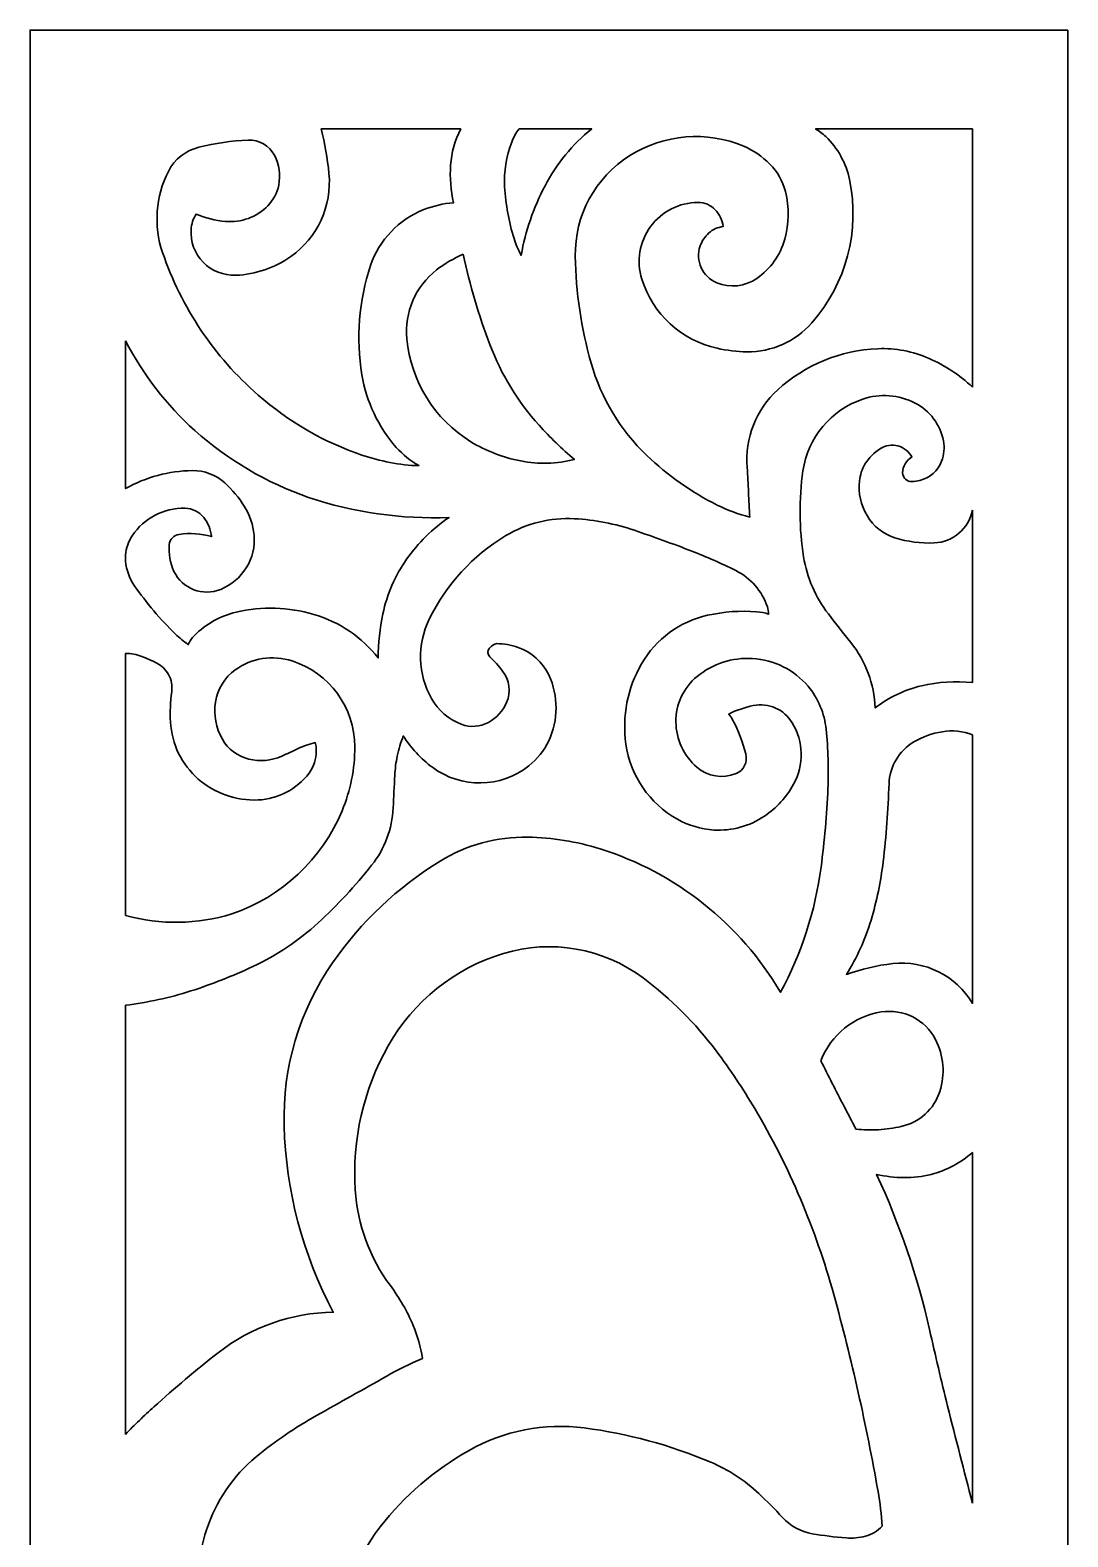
# Model space of a CAD drawing. Header units: centimetres. Extents: x 20.4 to 26.4, y -9 to 9.
# Drawn here: x 20.36 to 26.43, y 0.18 to 9 of the extents above; entities that cross this region are included whole.
import ezdxf

# ---------------------------------------------------------------- set-up
doc = ezdxf.new("R2010")
doc.units = ezdxf.units.CM
doc.header["$MEASUREMENT"] = 0
doc.layers.add('layer 1', color=7, linetype='Continuous')

msp = doc.modelspace()

# ---------------------------------------------------------------- linework, layer by layer
at = {"layer": 'layer 1', "color": 250, "lineweight": 30}
for points, knots in [([(26.42991, 9.00077), (26.42991, 9.00077), (20.35711, 9.00077), (20.35711, 9.00077), (20.35711, 9.00077), (20.35711, 9.00077), (20.35711, -9.00022), (20.35711, -9.00022), (20.35711, -9.00022), (20.35711, -9.00022), (26.42991, -9.00022), (26.42991, -9.00022), (26.42991, -9.00022), (26.42991, -9.00022), (26.42991, 9.00077), (26.42991, 9.00077)], [0, 0, 0, 0, 0.2, 0.2, 0.2, 0.2, 0.4, 0.4, 0.4, 0.4, 0.6, 0.6, 0.6, 0.6, 1, 1, 1, 1]), ([(22.05984, 8.42254), (22.0819, 8.33697), (22.09722, 8.24979), (22.10579, 8.16179), (22.10579, 8.16179), (22.12417, 7.97155), (22.03908, 7.78597), (21.88314, 7.6756), (21.88314, 7.6756), (21.78845, 7.60857), (21.67635, 7.57048), (21.56046, 7.56598), (21.56046, 7.56598), (21.48903, 7.5632), (21.41986, 7.59072), (21.36998, 7.64177), (21.36998, 7.64177), (21.32014, 7.69295), (21.2943, 7.76318), (21.29894, 7.83444), (21.29894, 7.83444), (21.30009, 7.85013), (21.30306, 7.86576), (21.30786, 7.88088), (21.30786, 7.88088), (21.31261, 7.89589), (21.31959, 7.9102), (21.32854, 7.92324), (21.32854, 7.92324), (21.3832, 7.90028), (21.441, 7.88591), (21.5001, 7.88081), (21.5001, 7.88081), (21.59231, 7.87283), (21.68317, 7.90645), (21.74794, 7.97253), (21.74794, 7.97253), (21.78051, 8.00586), (21.8027, 8.0478), (21.81177, 8.09344), (21.81177, 8.09344), (21.82362, 8.15299), (21.81468, 8.21473), (21.78636, 8.26846), (21.78636, 8.26846), (21.75655, 8.3249), (21.69702, 8.35933), (21.63314, 8.35671), (21.63314, 8.35671), (21.53578, 8.35303), (21.43898, 8.3392), (21.34438, 8.31549), (21.34438, 8.31549), (21.26735, 8.29624), (21.20247, 8.24466), (21.16632, 8.17401), (21.16632, 8.17401), (21.09109, 8.02691), (21.07866, 7.85565), (21.13196, 7.69923), (21.13196, 7.69923), (21.24203, 7.37678), (21.43467, 7.08903), (21.6911, 6.86466), (21.6911, 6.86466), (21.86874, 6.70909), (22.07486, 6.58964), (22.29809, 6.51274), (22.29809, 6.51274), (22.35211, 6.49504), (22.40717, 6.4806), (22.46298, 6.46953), (22.46298, 6.46953), (22.51882, 6.45844), (22.57547, 6.4523), (22.6324, 6.45114), (22.6324, 6.45114), (22.58235, 6.47899), (22.53742, 6.51519), (22.4998, 6.55825), (22.4998, 6.55825), (22.3946, 6.67843), (22.32498, 6.82551), (22.29869, 6.98303), (22.29869, 6.98303), (22.26302, 7.19705), (22.28039, 7.41658), (22.34929, 7.62232), (22.34929, 7.62232), (22.39958, 7.77249), (22.51408, 7.89262), (22.66167, 7.95015), (22.66167, 7.95015), (22.71707, 7.97177), (22.77545, 7.98533), (22.83471, 7.99066), (22.83471, 7.99066), (22.81829, 8.06266), (22.81253, 8.1367), (22.81749, 8.21043), (22.81749, 8.21043), (22.82242, 8.28457), (22.84283, 8.35679), (22.87738, 8.42254), (22.87738, 8.42254), (22.87738, 8.42254), (22.05986, 8.42254), (22.05986, 8.42254)], [0, 0, 0, 0, 0.0357143, 0.0357143, 0.0357143, 0.0357143, 0.0714286, 0.0714286, 0.0714286, 0.0714286, 0.1071429, 0.1071429, 0.1071429, 0.1071429, 0.1428571, 0.1428571, 0.1428571, 0.1428571, 0.1785714, 0.1785714, 0.1785714, 0.1785714, 0.2142857, 0.2142857, 0.2142857, 0.2142857, 0.25, 0.25, 0.25, 0.25, 0.2857143, 0.2857143, 0.2857143, 0.2857143, 0.3214286, 0.3214286, 0.3214286, 0.3214286, 0.3571429, 0.3571429, 0.3571429, 0.3571429, 0.3928571, 0.3928571, 0.3928571, 0.3928571, 0.4285714, 0.4285714, 0.4285714, 0.4285714, 0.4642857, 0.4642857, 0.4642857, 0.4642857, 0.5, 0.5, 0.5, 0.5, 0.5357143, 0.5357143, 0.5357143, 0.5357143, 0.5714286, 0.5714286, 0.5714286, 0.5714286, 0.6071429, 0.6071429, 0.6071429, 0.6071429, 0.6428571, 0.6428571, 0.6428571, 0.6428571, 0.6785714, 0.6785714, 0.6785714, 0.6785714, 0.7142857, 0.7142857, 0.7142857, 0.7142857, 0.75, 0.75, 0.75, 0.75, 0.7857143, 0.7857143, 0.7857143, 0.7857143, 0.8214286, 0.8214286, 0.8214286, 0.8214286, 0.8571429, 0.8571429, 0.8571429, 0.8571429, 0.8928571, 0.8928571, 0.8928571, 0.8928571, 0.9285714, 0.9285714, 0.9285714, 0.9285714, 1, 1, 1, 1]), ([(23.21867, 8.42254), (23.21867, 8.42254), (23.6433, 8.42254), (23.6433, 8.42254), (23.6433, 8.42254), (23.53041, 8.33145), (23.43739, 8.21813), (23.37019, 8.08958), (23.37019, 8.08958), (23.30325, 7.96163), (23.25616, 7.82434), (23.2305, 7.68227), (23.2305, 7.68227), (23.21345, 7.71373), (23.19954, 7.7468), (23.18879, 7.78096), (23.18879, 7.78096), (23.15819, 7.8789), (23.13981, 7.98033), (23.13403, 8.08278), (23.13403, 8.08278), (23.129, 8.1724), (23.14306, 8.26202), (23.1753, 8.34573), (23.1753, 8.34573), (23.18587, 8.37337), (23.20044, 8.39928), (23.21867, 8.42254)], [0, 0, 0, 0, 0.125, 0.125, 0.125, 0.125, 0.25, 0.25, 0.25, 0.25, 0.375, 0.375, 0.375, 0.375, 0.5, 0.5, 0.5, 0.5, 0.625, 0.625, 0.625, 0.625, 0.75, 0.75, 0.75, 0.75, 1, 1, 1, 1]), ([(25.87164, 6.91105), (25.79715, 6.98143), (25.71115, 7.03834), (25.61734, 7.07942), (25.61734, 7.07942), (25.52301, 7.12069), (25.42064, 7.13998), (25.31778, 7.13593), (25.31778, 7.13593), (25.10012, 7.12725), (24.8927, 7.04207), (24.7318, 6.89526), (24.7318, 6.89526), (24.60486, 6.77949), (24.53871, 6.61153), (24.55286, 6.4402), (24.55286, 6.4402), (24.55683, 6.392), (24.55961, 6.34369), (24.56102, 6.29538), (24.56102, 6.29538), (24.56262, 6.24714), (24.56492, 6.19883), (24.56812, 6.15054), (24.56812, 6.15054), (24.50222, 6.16646), (24.43832, 6.18999), (24.37784, 6.22049), (24.37784, 6.22049), (24.22701, 6.29646), (24.08812, 6.39435), (23.96595, 6.51092), (23.96595, 6.51092), (23.81081, 6.65878), (23.69816, 6.84574), (23.63987, 7.05191), (23.63987, 7.05191), (23.58226, 7.25538), (23.55119, 7.46548), (23.54737, 7.67684), (23.54737, 7.67684), (23.54303, 7.91555), (23.66404, 8.13924), (23.86598, 8.26643), (23.86598, 8.26643), (24.06637, 8.39249), (24.3159, 8.41266), (24.53393, 8.32075), (24.53393, 8.32075), (24.59063, 8.29583), (24.64222, 8.26056), (24.6858, 8.21672), (24.6858, 8.21672), (24.72987, 8.1724), (24.76139, 8.11711), (24.77685, 8.05664), (24.77685, 8.05664), (24.8005, 7.96442), (24.79916, 7.86759), (24.77309, 7.77611), (24.77309, 7.77611), (24.74665, 7.6835), (24.68922, 7.60277), (24.61033, 7.54757), (24.61033, 7.54757), (24.54148, 7.4994), (24.45279, 7.48958), (24.37513, 7.52159), (24.37513, 7.52159), (24.29064, 7.55623), (24.24805, 7.6511), (24.27795, 7.73732), (24.27795, 7.73732), (24.28849, 7.76637), (24.30597, 7.79253), (24.32889, 7.81322), (24.32889, 7.81322), (24.35195, 7.83424), (24.38119, 7.8473), (24.41225, 7.85065), (24.41225, 7.85065), (24.40792, 7.88771), (24.39178, 7.92233), (24.36617, 7.94937), (24.36617, 7.94937), (24.34008, 7.97682), (24.30393, 7.99238), (24.26606, 7.99231), (24.26606, 7.99231), (24.15599, 7.992), (24.05269, 7.93941), (23.98769, 7.85053), (23.98769, 7.85053), (23.92272, 7.7619), (23.90356, 7.64826), (23.93641, 7.54324), (23.93641, 7.54324), (24.00029, 7.33892), (24.16844, 7.18439), (24.37752, 7.13818), (24.37752, 7.13818), (24.43475, 7.12548), (24.49311, 7.11866), (24.55175, 7.11791), (24.55175, 7.11791), (24.69677, 7.11596), (24.83533, 7.17749), (24.93109, 7.28632), (24.93109, 7.28632), (25.1331, 7.51603), (25.21499, 7.82721), (25.15216, 8.12659), (25.15216, 8.12659), (25.13203, 8.22217), (25.08379, 8.30949), (25.01348, 8.37727), (25.01348, 8.37727), (24.99542, 8.39467), (24.97534, 8.40983), (24.95371, 8.42254), (24.95371, 8.42254), (24.95371, 8.42254), (25.87164, 8.42254), (25.87164, 8.42254), (25.87164, 8.42254), (25.87164, 8.42254), (25.87164, 6.91105), (25.87164, 6.91105)], [0, 0, 0, 0, 0.030303, 0.030303, 0.030303, 0.030303, 0.0606061, 0.0606061, 0.0606061, 0.0606061, 0.0909091, 0.0909091, 0.0909091, 0.0909091, 0.1212121, 0.1212121, 0.1212121, 0.1212121, 0.1515152, 0.1515152, 0.1515152, 0.1515152, 0.1818182, 0.1818182, 0.1818182, 0.1818182, 0.2121212, 0.2121212, 0.2121212, 0.2121212, 0.2424242, 0.2424242, 0.2424242, 0.2424242, 0.2727273, 0.2727273, 0.2727273, 0.2727273, 0.3030303, 0.3030303, 0.3030303, 0.3030303, 0.3333333, 0.3333333, 0.3333333, 0.3333333, 0.3636364, 0.3636364, 0.3636364, 0.3636364, 0.3939394, 0.3939394, 0.3939394, 0.3939394, 0.4242424, 0.4242424, 0.4242424, 0.4242424, 0.4545455, 0.4545455, 0.4545455, 0.4545455, 0.4848485, 0.4848485, 0.4848485, 0.4848485, 0.5151515, 0.5151515, 0.5151515, 0.5151515, 0.5454545, 0.5454545, 0.5454545, 0.5454545, 0.5757576, 0.5757576, 0.5757576, 0.5757576, 0.6060606, 0.6060606, 0.6060606, 0.6060606, 0.6363636, 0.6363636, 0.6363636, 0.6363636, 0.6666667, 0.6666667, 0.6666667, 0.6666667, 0.6969697, 0.6969697, 0.6969697, 0.6969697, 0.7272727, 0.7272727, 0.7272727, 0.7272727, 0.7575758, 0.7575758, 0.7575758, 0.7575758, 0.7878788, 0.7878788, 0.7878788, 0.7878788, 0.8181818, 0.8181818, 0.8181818, 0.8181818, 0.8484848, 0.8484848, 0.8484848, 0.8484848, 0.8787879, 0.8787879, 0.8787879, 0.8787879, 0.9090909, 0.9090909, 0.9090909, 0.9090909, 0.9393939, 0.9393939, 0.9393939, 0.9393939, 1, 1, 1, 1]), ([(22.891, 7.68859), (22.93025, 7.50867), (22.98264, 7.33188), (23.04778, 7.15959), (23.04778, 7.15959), (23.11337, 6.98603), (23.21079, 6.82627), (23.33502, 6.68845), (23.33502, 6.68845), (23.39959, 6.61701), (23.46866, 6.54968), (23.54189, 6.48714), (23.54189, 6.48714), (23.43921, 6.46139), (23.33207, 6.45844), (23.22809, 6.47857), (23.22809, 6.47857), (23.12451, 6.49861), (23.02531, 6.53688), (22.93523, 6.59163), (22.93523, 6.59163), (22.72333, 6.7227), (22.58502, 6.94577), (22.56153, 7.19381), (22.56153, 7.19381), (22.5469, 7.34894), (22.61252, 7.501), (22.73531, 7.59683), (22.73531, 7.59683), (22.78302, 7.63404), (22.83536, 7.66493), (22.891, 7.68859)], [0, 0, 0, 0, 0.1111111, 0.1111111, 0.1111111, 0.1111111, 0.2222222, 0.2222222, 0.2222222, 0.2222222, 0.3333333, 0.3333333, 0.3333333, 0.3333333, 0.4444444, 0.4444444, 0.4444444, 0.4444444, 0.5555556, 0.5555556, 0.5555556, 0.5555556, 0.6666667, 0.6666667, 0.6666667, 0.6666667, 0.7777778, 0.7777778, 0.7777778, 0.7777778, 1, 1, 1, 1]), ([(20.91546, 7.1812), (21.01854, 6.98373), (21.15591, 6.80608), (21.32119, 6.65667), (21.32119, 6.65667), (21.5151, 6.48359), (21.74124, 6.35057), (21.98671, 6.26523), (21.98671, 6.26523), (22.25138, 6.17664), (22.52984, 6.13683), (22.80873, 6.14777), (22.80873, 6.14777), (22.71169, 6.08207), (22.62746, 5.99926), (22.5602, 5.90328), (22.5602, 5.90328), (22.49277, 5.8072), (22.44547, 5.69852), (22.42113, 5.58362), (22.42113, 5.58362), (22.40311, 5.49881), (22.39395, 5.41244), (22.39384, 5.32578), (22.39384, 5.32578), (22.2977, 5.44773), (22.16614, 5.53669), (22.01726, 5.58034), (22.01726, 5.58034), (21.8694, 5.62367), (21.71293, 5.6282), (21.56278, 5.5934), (21.56278, 5.5934), (21.47, 5.57191), (21.38521, 5.52461), (21.3182, 5.457), (21.3182, 5.457), (21.30303, 5.44166), (21.2908, 5.42379), (21.2821, 5.40405), (21.2821, 5.40405), (21.25571, 5.42268), (21.23081, 5.4432), (21.20763, 5.46565), (21.20763, 5.46565), (21.11825, 5.5524), (21.03758, 5.6476), (20.96661, 5.74984), (20.96661, 5.74984), (20.93745, 5.79179), (20.91986, 5.8406), (20.91546, 5.89147), (20.91546, 5.89147), (20.91546, 5.89147), (20.91546, 5.92856), (20.91546, 5.92856), (20.91546, 5.92856), (20.91908, 5.96857), (20.93258, 6.00712), (20.95473, 6.04061), (20.95473, 6.04061), (21.02289, 6.14416), (21.13984, 6.20527), (21.26376, 6.20221), (21.26376, 6.20221), (21.30629, 6.20114), (21.34622, 6.18148), (21.37292, 6.14848), (21.37292, 6.14848), (21.39898, 6.11627), (21.41482, 6.07702), (21.41846, 6.0357), (21.41846, 6.0357), (21.35676, 6.05349), (21.29197, 6.05797), (21.22839, 6.0488), (21.22839, 6.0488), (21.19785, 6.04437), (21.1742, 6.01972), (21.17136, 5.98891), (21.17136, 5.98891), (21.16621, 5.93522), (21.17577, 5.88122), (21.19894, 5.83253), (21.19894, 5.83253), (21.24759, 5.73029), (21.36731, 5.68381), (21.47214, 5.7267), (21.47214, 5.7267), (21.53425, 5.75204), (21.58684, 5.79649), (21.62223, 5.85359), (21.62223, 5.85359), (21.65772, 5.91071), (21.67359, 5.97783), (21.66767, 6.04474), (21.66767, 6.04474), (21.66233, 6.10476), (21.64269, 6.16253), (21.61047, 6.21344), (21.61047, 6.21344), (21.57859, 6.26381), (21.54013, 6.30968), (21.49622, 6.34992), (21.49622, 6.34992), (21.44434, 6.39737), (21.37645, 6.4233), (21.30612, 6.42239), (21.30612, 6.42239), (21.16904, 6.42065), (21.0347, 6.38431), (20.91546, 6.31658), (20.91546, 6.31658), (20.91546, 6.31658), (20.91546, 7.18114), (20.91546, 7.18114)], [0, 0, 0, 0, 0.0333333, 0.0333333, 0.0333333, 0.0333333, 0.0666667, 0.0666667, 0.0666667, 0.0666667, 0.1, 0.1, 0.1, 0.1, 0.1333333, 0.1333333, 0.1333333, 0.1333333, 0.1666667, 0.1666667, 0.1666667, 0.1666667, 0.2, 0.2, 0.2, 0.2, 0.2333333, 0.2333333, 0.2333333, 0.2333333, 0.2666667, 0.2666667, 0.2666667, 0.2666667, 0.3, 0.3, 0.3, 0.3, 0.3333333, 0.3333333, 0.3333333, 0.3333333, 0.3666667, 0.3666667, 0.3666667, 0.3666667, 0.4, 0.4, 0.4, 0.4, 0.4333333, 0.4333333, 0.4333333, 0.4333333, 0.4666667, 0.4666667, 0.4666667, 0.4666667, 0.5, 0.5, 0.5, 0.5, 0.5333333, 0.5333333, 0.5333333, 0.5333333, 0.5666667, 0.5666667, 0.5666667, 0.5666667, 0.6, 0.6, 0.6, 0.6, 0.6333333, 0.6333333, 0.6333333, 0.6333333, 0.6666667, 0.6666667, 0.6666667, 0.6666667, 0.7, 0.7, 0.7, 0.7, 0.7333333, 0.7333333, 0.7333333, 0.7333333, 0.7666667, 0.7666667, 0.7666667, 0.7666667, 0.8, 0.8, 0.8, 0.8, 0.8333333, 0.8333333, 0.8333333, 0.8333333, 0.8666667, 0.8666667, 0.8666667, 0.8666667, 0.9, 0.9, 0.9, 0.9, 0.9333333, 0.9333333, 0.9333333, 0.9333333, 1, 1, 1, 1]), ([(25.87164, 6.1898), (25.87164, 6.1898), (25.87164, 5.18165), (25.87164, 5.18165), (25.87164, 5.18165), (25.77152, 5.19172), (25.67053, 5.18515), (25.57272, 5.16226), (25.57272, 5.16226), (25.4743, 5.13922), (25.38211, 5.09521), (25.30234, 5.03311), (25.30234, 5.03311), (25.29675, 5.17278), (25.24674, 5.30691), (25.15948, 5.41611), (25.15948, 5.41611), (25.11531, 5.47138), (25.07167, 5.52689), (25.02838, 5.58285), (25.02838, 5.58285), (24.95279, 5.68048), (24.9029, 5.79558), (24.88358, 5.91759), (24.88358, 5.91759), (24.85701, 6.08405), (24.8557, 6.25374), (24.87971, 6.42065), (24.87971, 6.42065), (24.90769, 6.61523), (25.04295, 6.7776), (25.22925, 6.84058), (25.22925, 6.84058), (25.33011, 6.8746), (25.44053, 6.86643), (25.53542, 6.81793), (25.53542, 6.81793), (25.62199, 6.77357), (25.68348, 6.69168), (25.70166, 6.5961), (25.70166, 6.5961), (25.70925, 6.5564), (25.70563, 6.51535), (25.69134, 6.47748), (25.69134, 6.47748), (25.6695, 6.42128), (25.62161, 6.37916), (25.56311, 6.36452), (25.56311, 6.36452), (25.54816, 6.36081), (25.53292, 6.35856), (25.51757, 6.35765), (25.51757, 6.35765), (25.50344, 6.35698), (25.48952, 6.36209), (25.47915, 6.37189), (25.47915, 6.37189), (25.46886, 6.38166), (25.46294, 6.39534), (25.46292, 6.40951), (25.46292, 6.40951), (25.46288, 6.42833), (25.46823, 6.44682), (25.47836, 6.46269), (25.47836, 6.46269), (25.48835, 6.47846), (25.50159, 6.49184), (25.51729, 6.50197), (25.51729, 6.50197), (25.50016, 6.53388), (25.47058, 6.55736), (25.43562, 6.56662), (25.43562, 6.56662), (25.40053, 6.57595), (25.36337, 6.57047), (25.33263, 6.55122), (25.33263, 6.55122), (25.29572, 6.5282), (25.2648, 6.49653), (25.24258, 6.45919), (25.24258, 6.45919), (25.22489, 6.42948), (25.21391, 6.39629), (25.21032, 6.36187), (25.21032, 6.36187), (25.20291, 6.29107), (25.21839, 6.21984), (25.25457, 6.15847), (25.25457, 6.15847), (25.29097, 6.09662), (25.34905, 6.05048), (25.41757, 6.02891), (25.41757, 6.02891), (25.49197, 6.00557), (25.56991, 5.99534), (25.64782, 5.99874), (25.64782, 5.99874), (25.75748, 6.00365), (25.84967, 6.08232), (25.87164, 6.18982)], [0, 0, 0, 0, 0.0384615, 0.0384615, 0.0384615, 0.0384615, 0.0769231, 0.0769231, 0.0769231, 0.0769231, 0.1153846, 0.1153846, 0.1153846, 0.1153846, 0.1538462, 0.1538462, 0.1538462, 0.1538462, 0.1923077, 0.1923077, 0.1923077, 0.1923077, 0.2307692, 0.2307692, 0.2307692, 0.2307692, 0.2692308, 0.2692308, 0.2692308, 0.2692308, 0.3076923, 0.3076923, 0.3076923, 0.3076923, 0.3461538, 0.3461538, 0.3461538, 0.3461538, 0.3846154, 0.3846154, 0.3846154, 0.3846154, 0.4230769, 0.4230769, 0.4230769, 0.4230769, 0.4615385, 0.4615385, 0.4615385, 0.4615385, 0.5, 0.5, 0.5, 0.5, 0.5384615, 0.5384615, 0.5384615, 0.5384615, 0.5769231, 0.5769231, 0.5769231, 0.5769231, 0.6153846, 0.6153846, 0.6153846, 0.6153846, 0.6538462, 0.6538462, 0.6538462, 0.6538462, 0.6923077, 0.6923077, 0.6923077, 0.6923077, 0.7307692, 0.7307692, 0.7307692, 0.7307692, 0.7692308, 0.7692308, 0.7692308, 0.7692308, 0.8076923, 0.8076923, 0.8076923, 0.8076923, 0.8461538, 0.8461538, 0.8461538, 0.8461538, 0.8846154, 0.8846154, 0.8846154, 0.8846154, 0.9230769, 0.9230769, 0.9230769, 0.9230769, 1, 1, 1, 1]), ([(20.91546, 0.77961), (20.91546, 0.77961), (20.91546, 3.29252), (20.91546, 3.29252), (20.91546, 3.29252), (21.04495, 3.30829), (21.17273, 3.33623), (21.29697, 3.37594), (21.29697, 3.37594), (21.42106, 3.4158), (21.54247, 3.46352), (21.66046, 3.51899), (21.66046, 3.51899), (21.79997, 3.58447), (21.92872, 3.67081), (22.0423, 3.77501), (22.0423, 3.77501), (22.15542, 3.87876), (22.26021, 3.99133), (22.35562, 4.11161), (22.35562, 4.11161), (22.4317, 4.20759), (22.47574, 4.32503), (22.48146, 4.4474), (22.48146, 4.4474), (22.48441, 4.51109), (22.48758, 4.57479), (22.491, 4.63844), (22.491, 4.63844), (22.49303, 4.67622), (22.4978, 4.7139), (22.50532, 4.75112), (22.50532, 4.75112), (22.51357, 4.79139), (22.5255, 4.83093), (22.54097, 4.86903), (22.54097, 4.86903), (22.58605, 4.79789), (22.64382, 4.7356), (22.71149, 4.68517), (22.71149, 4.68517), (22.8797, 4.55994), (23.11083, 4.5632), (23.27529, 4.69338), (23.27529, 4.69338), (23.32483, 4.73259), (23.36461, 4.7826), (23.3916, 4.83966), (23.3916, 4.83966), (23.44929, 4.96193), (23.44962, 5.10331), (23.39227, 5.22571), (23.39227, 5.22571), (23.35665, 5.30179), (23.29177, 5.36007), (23.2124, 5.38746), (23.2124, 5.38746), (23.17225, 5.40125), (23.13021, 5.40872), (23.0878, 5.40959), (23.0878, 5.40959), (23.07115, 5.40513), (23.05629, 5.39581), (23.04518, 5.38272), (23.04518, 5.38272), (23.0326, 5.36791), (23.03359, 5.34594), (23.04763, 5.3324), (23.04763, 5.3324), (23.07448, 5.30646), (23.09932, 5.27855), (23.12194, 5.24893), (23.12194, 5.24893), (23.16204, 5.19635), (23.17109, 5.12624), (23.14566, 5.06518), (23.14566, 5.06518), (23.1241, 5.01527), (23.08645, 4.97397), (23.03861, 4.94814), (23.03861, 4.94814), (22.98994, 4.92163), (22.93214, 4.91772), (22.8804, 4.93723), (22.8804, 4.93723), (22.8064, 4.9653), (22.74456, 5.01843), (22.70593, 5.0875), (22.70593, 5.0875), (22.62573, 5.23101), (22.62101, 5.40487), (22.693, 5.55265), (22.693, 5.55265), (22.79188, 5.75543), (22.94763, 5.92524), (23.14106, 6.04138), (23.14106, 6.04138), (23.26192, 6.11399), (23.40189, 6.14857), (23.54262, 6.14075), (23.54262, 6.14075), (23.66202, 6.1341), (23.77987, 6.1112), (23.893, 6.07281), (23.893, 6.07281), (24.00563, 6.03459), (24.11758, 5.99399), (24.22854, 5.95118), (24.22854, 5.95118), (24.31625, 5.91726), (24.40228, 5.87931), (24.48636, 5.83716), (24.48636, 5.83716), (24.57362, 5.79352), (24.64014, 5.71708), (24.67145, 5.62462), (24.67145, 5.62462), (24.6761, 5.61071), (24.67861, 5.59607), (24.6787, 5.58131), (24.6787, 5.58131), (24.65618, 5.58924), (24.63264, 5.5942), (24.60879, 5.59607), (24.60879, 5.59607), (24.51273, 5.60352), (24.41601, 5.59653), (24.32196, 5.57537), (24.32196, 5.57537), (24.15914, 5.5388), (24.01912, 5.43602), (23.93538, 5.29173), (23.93538, 5.29173), (23.85282, 5.14956), (23.8206, 4.98379), (23.84379, 4.8211), (23.84379, 4.8211), (23.87023, 4.63579), (23.98133, 4.47357), (24.14457, 4.38203), (24.14457, 4.38203), (24.21028, 4.34515), (24.28323, 4.32339), (24.35837, 4.3181), (24.35837, 4.3181), (24.46324, 4.31214), (24.56717, 4.34069), (24.65432, 4.39941), (24.65432, 4.39941), (24.72555, 4.44739), (24.78409, 4.51173), (24.82524, 4.58706), (24.82524, 4.58706), (24.88656, 4.69968), (24.88359, 4.83621), (24.81716, 4.94589), (24.81716, 4.94589), (24.76967, 5.02437), (24.67824, 5.06454), (24.58836, 5.04639), (24.58836, 5.04639), (24.53871, 5.03636), (24.49069, 5.01981), (24.44539, 4.99725), (24.44539, 4.99725), (24.4542, 4.98684), (24.46186, 4.97546), (24.46819, 4.96334), (24.46819, 4.96334), (24.50147, 4.89984), (24.52743, 4.83272), (24.54538, 4.76332), (24.54538, 4.76332), (24.55775, 4.71609), (24.53313, 4.66679), (24.48786, 4.64816), (24.48786, 4.64816), (24.4106, 4.61631), (24.32185, 4.63087), (24.25882, 4.68588), (24.25882, 4.68588), (24.18185, 4.75291), (24.13721, 4.84966), (24.13609, 4.95177), (24.13609, 4.95177), (24.13501, 5.05445), (24.18064, 5.15213), (24.26012, 5.21707), (24.26012, 5.21707), (24.35125, 5.29151), (24.46721, 5.32909), (24.58473, 5.32229), (24.58473, 5.32229), (24.71072, 5.31492), (24.82823, 5.25609), (24.90974, 5.15978), (24.90974, 5.15978), (24.969, 5.08817), (25.00566, 5.0006), (25.01526, 4.90816), (25.01526, 4.90816), (25.02718, 4.79317), (25.03066, 4.67745), (25.02584, 4.56191), (25.02584, 4.56191), (25.01944, 4.40786), (25.00601, 4.2542), (24.98577, 4.10133), (24.98577, 4.10133), (24.95187, 3.84459), (24.87137, 3.59602), (24.74833, 3.36811), (24.74833, 3.36811), (24.51244, 3.76935), (24.13621, 4.06863), (23.69215, 4.20804), (23.69215, 4.20804), (23.55515, 4.25101), (23.41282, 4.27407), (23.26928, 4.27646), (23.26928, 4.27646), (23.08817, 4.27949), (22.91008, 4.23082), (22.75578, 4.13594), (22.75578, 4.13594), (22.50745, 3.9833), (22.29361, 3.78091), (22.1275, 3.54149), (22.1275, 3.54149), (21.93331, 3.2616), (21.83371, 2.92717), (21.84325, 2.58663), (21.84325, 2.58663), (21.85396, 2.20551), (21.95233, 1.83224), (22.13087, 1.49538), (22.13087, 1.49538), (21.88632, 1.49223), (21.64975, 1.40891), (21.45733, 1.25813), (21.45733, 1.25813), (21.32811, 1.1568), (21.20264, 1.05097), (21.08105, 0.94071), (21.08105, 0.94071), (21.05258, 0.91482), (21.0242, 0.88867), (20.99613, 0.86235), (20.99613, 0.86235), (20.96797, 0.83605), (20.94109, 0.80843), (20.91546, 0.77961)], [0, 0, 0, 0, 0.015625, 0.015625, 0.015625, 0.015625, 0.03125, 0.03125, 0.03125, 0.03125, 0.046875, 0.046875, 0.046875, 0.046875, 0.0625, 0.0625, 0.0625, 0.0625, 0.078125, 0.078125, 0.078125, 0.078125, 0.09375, 0.09375, 0.09375, 0.09375, 0.109375, 0.109375, 0.109375, 0.109375, 0.125, 0.125, 0.125, 0.125, 0.140625, 0.140625, 0.140625, 0.140625, 0.15625, 0.15625, 0.15625, 0.15625, 0.171875, 0.171875, 0.171875, 0.171875, 0.1875, 0.1875, 0.1875, 0.1875, 0.203125, 0.203125, 0.203125, 0.203125, 0.21875, 0.21875, 0.21875, 0.21875, 0.234375, 0.234375, 0.234375, 0.234375, 0.25, 0.25, 0.25, 0.25, 0.265625, 0.265625, 0.265625, 0.265625, 0.28125, 0.28125, 0.28125, 0.28125, 0.296875, 0.296875, 0.296875, 0.296875, 0.3125, 0.3125, 0.3125, 0.3125, 0.328125, 0.328125, 0.328125, 0.328125, 0.34375, 0.34375, 0.34375, 0.34375, 0.359375, 0.359375, 0.359375, 0.359375, 0.375, 0.375, 0.375, 0.375, 0.390625, 0.390625, 0.390625, 0.390625, 0.40625, 0.40625, 0.40625, 0.40625, 0.421875, 0.421875, 0.421875, 0.421875, 0.4375, 0.4375, 0.4375, 0.4375, 0.453125, 0.453125, 0.453125, 0.453125, 0.46875, 0.46875, 0.46875, 0.46875, 0.484375, 0.484375, 0.484375, 0.484375, 0.5, 0.5, 0.5, 0.5, 0.515625, 0.515625, 0.515625, 0.515625, 0.53125, 0.53125, 0.53125, 0.53125, 0.546875, 0.546875, 0.546875, 0.546875, 0.5625, 0.5625, 0.5625, 0.5625, 0.578125, 0.578125, 0.578125, 0.578125, 0.59375, 0.59375, 0.59375, 0.59375, 0.609375, 0.609375, 0.609375, 0.609375, 0.625, 0.625, 0.625, 0.625, 0.640625, 0.640625, 0.640625, 0.640625, 0.65625, 0.65625, 0.65625, 0.65625, 0.671875, 0.671875, 0.671875, 0.671875, 0.6875, 0.6875, 0.6875, 0.6875, 0.703125, 0.703125, 0.703125, 0.703125, 0.71875, 0.71875, 0.71875, 0.71875, 0.734375, 0.734375, 0.734375, 0.734375, 0.75, 0.75, 0.75, 0.75, 0.765625, 0.765625, 0.765625, 0.765625, 0.78125, 0.78125, 0.78125, 0.78125, 0.796875, 0.796875, 0.796875, 0.796875, 0.8125, 0.8125, 0.8125, 0.8125, 0.828125, 0.828125, 0.828125, 0.828125, 0.84375, 0.84375, 0.84375, 0.84375, 0.859375, 0.859375, 0.859375, 0.859375, 0.875, 0.875, 0.875, 0.875, 0.890625, 0.890625, 0.890625, 0.890625, 0.90625, 0.90625, 0.90625, 0.90625, 0.921875, 0.921875, 0.921875, 0.921875, 0.9375, 0.9375, 0.9375, 0.9375, 0.953125, 0.953125, 0.953125, 0.953125, 0.96875, 0.96875, 0.96875, 0.96875, 1, 1, 1, 1]), ([(20.91546, 3.81875), (20.91546, 3.81875), (20.91546, 5.35238), (20.91546, 5.35238), (20.91546, 5.35238), (20.94771, 5.35168), (20.97965, 5.34557), (21.00993, 5.3345), (21.00993, 5.3345), (21.03994, 5.32342), (21.06936, 5.31035), (21.09765, 5.29537), (21.09765, 5.29537), (21.12652, 5.28008), (21.15036, 5.25696), (21.16652, 5.22866), (21.16652, 5.22866), (21.18395, 5.19776), (21.19067, 5.16188), (21.18562, 5.12673), (21.18562, 5.12673), (21.17732, 5.06824), (21.17485, 5.00908), (21.17824, 4.9501), (21.17824, 4.9501), (21.18558, 4.82151), (21.24431, 4.70136), (21.34123, 4.61657), (21.34123, 4.61657), (21.43796, 4.53216), (21.5634, 4.48824), (21.69163, 4.49414), (21.69163, 4.49414), (21.8092, 4.49956), (21.91823, 4.55703), (21.98908, 4.65105), (21.98908, 4.65105), (22.02756, 4.70211), (22.04098, 4.76767), (22.02556, 4.82975), (22.02556, 4.82975), (21.99102, 4.82178), (21.95746, 4.81008), (21.92555, 4.79484), (21.92555, 4.79484), (21.89366, 4.77965), (21.86161, 4.76483), (21.82938, 4.75059), (21.82938, 4.75059), (21.76873, 4.72372), (21.70091, 4.71766), (21.6366, 4.73329), (21.6366, 4.73329), (21.57123, 4.74923), (21.51532, 4.79119), (21.48183, 4.84951), (21.48183, 4.84951), (21.44397, 4.9153), (21.42972, 4.99208), (21.44139, 5.06709), (21.44139, 5.06709), (21.45315, 5.14286), (21.49484, 5.21087), (21.55718, 5.25566), (21.55718, 5.25566), (21.65342, 5.32522), (21.77711, 5.34467), (21.89015, 5.30827), (21.89015, 5.30827), (22.10831, 5.23807), (22.25645, 5.03498), (22.25702, 4.80576), (22.25702, 4.80576), (22.25721, 4.67705), (22.23195, 4.54947), (22.18245, 4.43068), (22.18245, 4.43068), (22.06444, 4.14655), (21.82961, 3.92689), (21.53835, 3.82789), (21.53835, 3.82789), (21.33607, 3.76441), (21.11954, 3.76122), (20.91546, 3.81875)], [0, 0, 0, 0, 0.0454545, 0.0454545, 0.0454545, 0.0454545, 0.0909091, 0.0909091, 0.0909091, 0.0909091, 0.1363636, 0.1363636, 0.1363636, 0.1363636, 0.1818182, 0.1818182, 0.1818182, 0.1818182, 0.2272727, 0.2272727, 0.2272727, 0.2272727, 0.2727273, 0.2727273, 0.2727273, 0.2727273, 0.3181818, 0.3181818, 0.3181818, 0.3181818, 0.3636364, 0.3636364, 0.3636364, 0.3636364, 0.4090909, 0.4090909, 0.4090909, 0.4090909, 0.4545455, 0.4545455, 0.4545455, 0.4545455, 0.5, 0.5, 0.5, 0.5, 0.5454545, 0.5454545, 0.5454545, 0.5454545, 0.5909091, 0.5909091, 0.5909091, 0.5909091, 0.6363636, 0.6363636, 0.6363636, 0.6363636, 0.6818182, 0.6818182, 0.6818182, 0.6818182, 0.7272727, 0.7272727, 0.7272727, 0.7272727, 0.7727273, 0.7727273, 0.7727273, 0.7727273, 0.8181818, 0.8181818, 0.8181818, 0.8181818, 0.8636364, 0.8636364, 0.8636364, 0.8636364, 0.9090909, 0.9090909, 0.9090909, 0.9090909, 1, 1, 1, 1]), ([(25.87164, 4.87536), (25.87164, 4.87536), (25.87164, 3.30348), (25.87164, 3.30348), (25.87164, 3.30348), (25.77544, 3.466), (25.59323, 3.55698), (25.40562, 3.536), (25.40562, 3.536), (25.31275, 3.52564), (25.22151, 3.50434), (25.13371, 3.47254), (25.13371, 3.47254), (25.19616, 3.57133), (25.24484, 3.67827), (25.27815, 3.79033), (25.27815, 3.79033), (25.31141, 3.90206), (25.33512, 4.01639), (25.34886, 4.13218), (25.34886, 4.13218), (25.36679, 4.28361), (25.37837, 4.43581), (25.38324, 4.58821), (25.38324, 4.58821), (25.38656, 4.68966), (25.44156, 4.78236), (25.52896, 4.83388), (25.52896, 4.83388), (25.58017, 4.86415), (25.63672, 4.88447), (25.69548, 4.89395), (25.69548, 4.89395), (25.75481, 4.90346), (25.81557, 4.89706), (25.87164, 4.87536)], [0, 0, 0, 0, 0.1, 0.1, 0.1, 0.1, 0.2, 0.2, 0.2, 0.2, 0.3, 0.3, 0.3, 0.3, 0.4, 0.4, 0.4, 0.4, 0.5, 0.5, 0.5, 0.5, 0.6, 0.6, 0.6, 0.6, 0.7, 0.7, 0.7, 0.7, 0.8, 0.8, 0.8, 0.8, 1, 1, 1, 1]), ([(22.40255, -1.35206), (22.31747, -1.33401), (22.23493, -1.30587), (22.15646, -1.26842), (22.15646, -1.26842), (21.95454, -1.17191), (21.77198, -1.0392), (21.61788, -0.87697), (21.61788, -0.87697), (21.40239, -0.65013), (21.29881, -0.3389), (21.33511, -0.0281), (21.33511, -0.0281), (21.34506, 0.05691), (21.36337, 0.14074), (21.38981, 0.2222), (21.38981, 0.2222), (21.44401, 0.38893), (21.54465, 0.53684), (21.67993, 0.64845), (21.67993, 0.64845), (21.79027, 0.73941), (21.90854, 0.82038), (22.03336, 0.89033), (22.03336, 0.89033), (22.16901, 0.96636), (22.30445, 1.04269), (22.43983, 1.11935), (22.43983, 1.11935), (22.50893, 1.1585), (22.58011, 1.19392), (22.65306, 1.22532), (22.65306, 1.22532), (22.64302, 1.29172), (22.62474, 1.35647), (22.59875, 1.41831), (22.59875, 1.41831), (22.56341, 1.50085), (22.51854, 1.57899), (22.46498, 1.65104), (22.46498, 1.65104), (22.34374, 1.81419), (22.27238, 2.00891), (22.25939, 2.2117), (22.25939, 2.2117), (22.24057, 2.50541), (22.30757, 2.7984), (22.45221, 3.05472), (22.45221, 3.05472), (22.59896, 3.31507), (22.8408, 3.50895), (23.12685, 3.59565), (23.12685, 3.59565), (23.40629, 3.68046), (23.7097, 3.62733), (23.94372, 3.45258), (23.94372, 3.45258), (24.10645, 3.33119), (24.25078, 3.18706), (24.37262, 3.0246), (24.37262, 3.0246), (24.45349, 2.91667), (24.52846, 2.80438), (24.59724, 2.68829), (24.59724, 2.68829), (24.79898, 2.34743), (24.95458, 1.98118), (25.05988, 1.5994), (25.05988, 1.5994), (25.16477, 1.21903), (25.25132, 0.8338), (25.31911, 0.44504), (25.31911, 0.44504), (25.33075, 0.37824), (25.33892, 0.31084), (25.34356, 0.24316), (25.34356, 0.24316), (25.31734, 0.21442), (25.28326, 0.19394), (25.2455, 0.18426), (25.2455, 0.18426), (25.20837, 0.17468), (25.16986, 0.17134), (25.13159, 0.17421), (25.13159, 0.17421), (25.06544, 0.17919), (24.99955, 0.18739), (24.93414, 0.19873), (24.93414, 0.19873), (24.86708, 0.21042), (24.8057, 0.24401), (24.75953, 0.29411), (24.75953, 0.29411), (24.7152, 0.34237), (24.66914, 0.38893), (24.62156, 0.43387), (24.62156, 0.43387), (24.53925, 0.5114), (24.44388, 0.5736), (24.33987, 0.61759), (24.33987, 0.61759), (24.10317, 0.71768), (23.85404, 0.78517), (23.59917, 0.81825), (23.59917, 0.81825), (23.36633, 0.8484), (23.12995, 0.80227), (22.92562, 0.68652), (22.92562, 0.68652), (22.72461, 0.5727), (22.54789, 0.42073), (22.40535, 0.23889), (22.40535, 0.23889), (22.24677, 0.0366), (22.17627, -0.2207), (22.20966, -0.47549), (22.20966, -0.47549), (22.24025, -0.70895), (22.28464, -0.94048), (22.34282, -1.16872), (22.34282, -1.16872), (22.35868, -1.23101), (22.37863, -1.29228), (22.40255, -1.35206)], [0, 0, 0, 0, 0.03125, 0.03125, 0.03125, 0.03125, 0.0625, 0.0625, 0.0625, 0.0625, 0.09375, 0.09375, 0.09375, 0.09375, 0.125, 0.125, 0.125, 0.125, 0.15625, 0.15625, 0.15625, 0.15625, 0.1875, 0.1875, 0.1875, 0.1875, 0.21875, 0.21875, 0.21875, 0.21875, 0.25, 0.25, 0.25, 0.25, 0.28125, 0.28125, 0.28125, 0.28125, 0.3125, 0.3125, 0.3125, 0.3125, 0.34375, 0.34375, 0.34375, 0.34375, 0.375, 0.375, 0.375, 0.375, 0.40625, 0.40625, 0.40625, 0.40625, 0.4375, 0.4375, 0.4375, 0.4375, 0.46875, 0.46875, 0.46875, 0.46875, 0.5, 0.5, 0.5, 0.5, 0.53125, 0.53125, 0.53125, 0.53125, 0.5625, 0.5625, 0.5625, 0.5625, 0.59375, 0.59375, 0.59375, 0.59375, 0.625, 0.625, 0.625, 0.625, 0.65625, 0.65625, 0.65625, 0.65625, 0.6875, 0.6875, 0.6875, 0.6875, 0.71875, 0.71875, 0.71875, 0.71875, 0.75, 0.75, 0.75, 0.75, 0.78125, 0.78125, 0.78125, 0.78125, 0.8125, 0.8125, 0.8125, 0.8125, 0.84375, 0.84375, 0.84375, 0.84375, 0.875, 0.875, 0.875, 0.875, 0.90625, 0.90625, 0.90625, 0.90625, 0.9375, 0.9375, 0.9375, 0.9375, 1, 1, 1, 1]), ([(24.98421, 2.96759), (25.04258, 3.11896), (25.17746, 3.22778), (25.33783, 3.25295), (25.33783, 3.25295), (25.46705, 3.27332), (25.595, 3.20842), (25.6552, 3.09219), (25.6552, 3.09219), (25.70379, 2.99814), (25.71299, 2.88854), (25.68071, 2.7877), (25.68071, 2.7877), (25.64744, 2.68371), (25.56101, 2.60552), (25.45423, 2.58255), (25.45423, 2.58255), (25.41082, 2.57322), (25.36673, 2.56689), (25.32232, 2.56382), (25.32232, 2.56382), (25.27793, 2.5607), (25.23329, 2.56206), (25.18916, 2.5677), (25.18916, 2.5677), (25.16566, 2.61258), (25.14239, 2.65761), (25.11912, 2.70264), (25.11912, 2.70264), (25.07381, 2.79079), (25.02884, 2.87906), (24.98423, 2.96753)], [0, 0, 0, 0, 0.1111111, 0.1111111, 0.1111111, 0.1111111, 0.2222222, 0.2222222, 0.2222222, 0.2222222, 0.3333333, 0.3333333, 0.3333333, 0.3333333, 0.4444444, 0.4444444, 0.4444444, 0.4444444, 0.5555556, 0.5555556, 0.5555556, 0.5555556, 0.6666667, 0.6666667, 0.6666667, 0.6666667, 0.7777778, 0.7777778, 0.7777778, 0.7777778, 1, 1, 1, 1]), ([(25.87164, 0.3784), (25.87164, 0.3784), (25.87164, 2.42975), (25.87164, 2.42975), (25.87164, 2.42975), (25.80138, 2.37012), (25.71892, 2.32653), (25.63009, 2.30208), (25.63009, 2.30208), (25.57804, 2.28849), (25.52431, 2.28215), (25.47048, 2.2831), (25.47048, 2.2831), (25.41676, 2.28406), (25.36326, 2.29049), (25.31082, 2.30208), (25.31082, 2.30208), (25.44556, 2.01103), (25.54923, 1.70658), (25.62031, 1.39387), (25.62031, 1.39387), (25.65439, 1.24405), (25.68958, 1.09442), (25.7259, 0.94509), (25.7259, 0.94509), (25.77429, 0.75605), (25.8228, 0.56712), (25.87164, 0.37836)], [0, 0, 0, 0, 0.125, 0.125, 0.125, 0.125, 0.25, 0.25, 0.25, 0.25, 0.375, 0.375, 0.375, 0.375, 0.5, 0.5, 0.5, 0.5, 0.625, 0.625, 0.625, 0.625, 0.75, 0.75, 0.75, 0.75, 1, 1, 1, 1])]:
    msp.add_open_spline(points, degree=3, knots=knots, dxfattribs=at)

doc.saveas('drawing.dxf')
